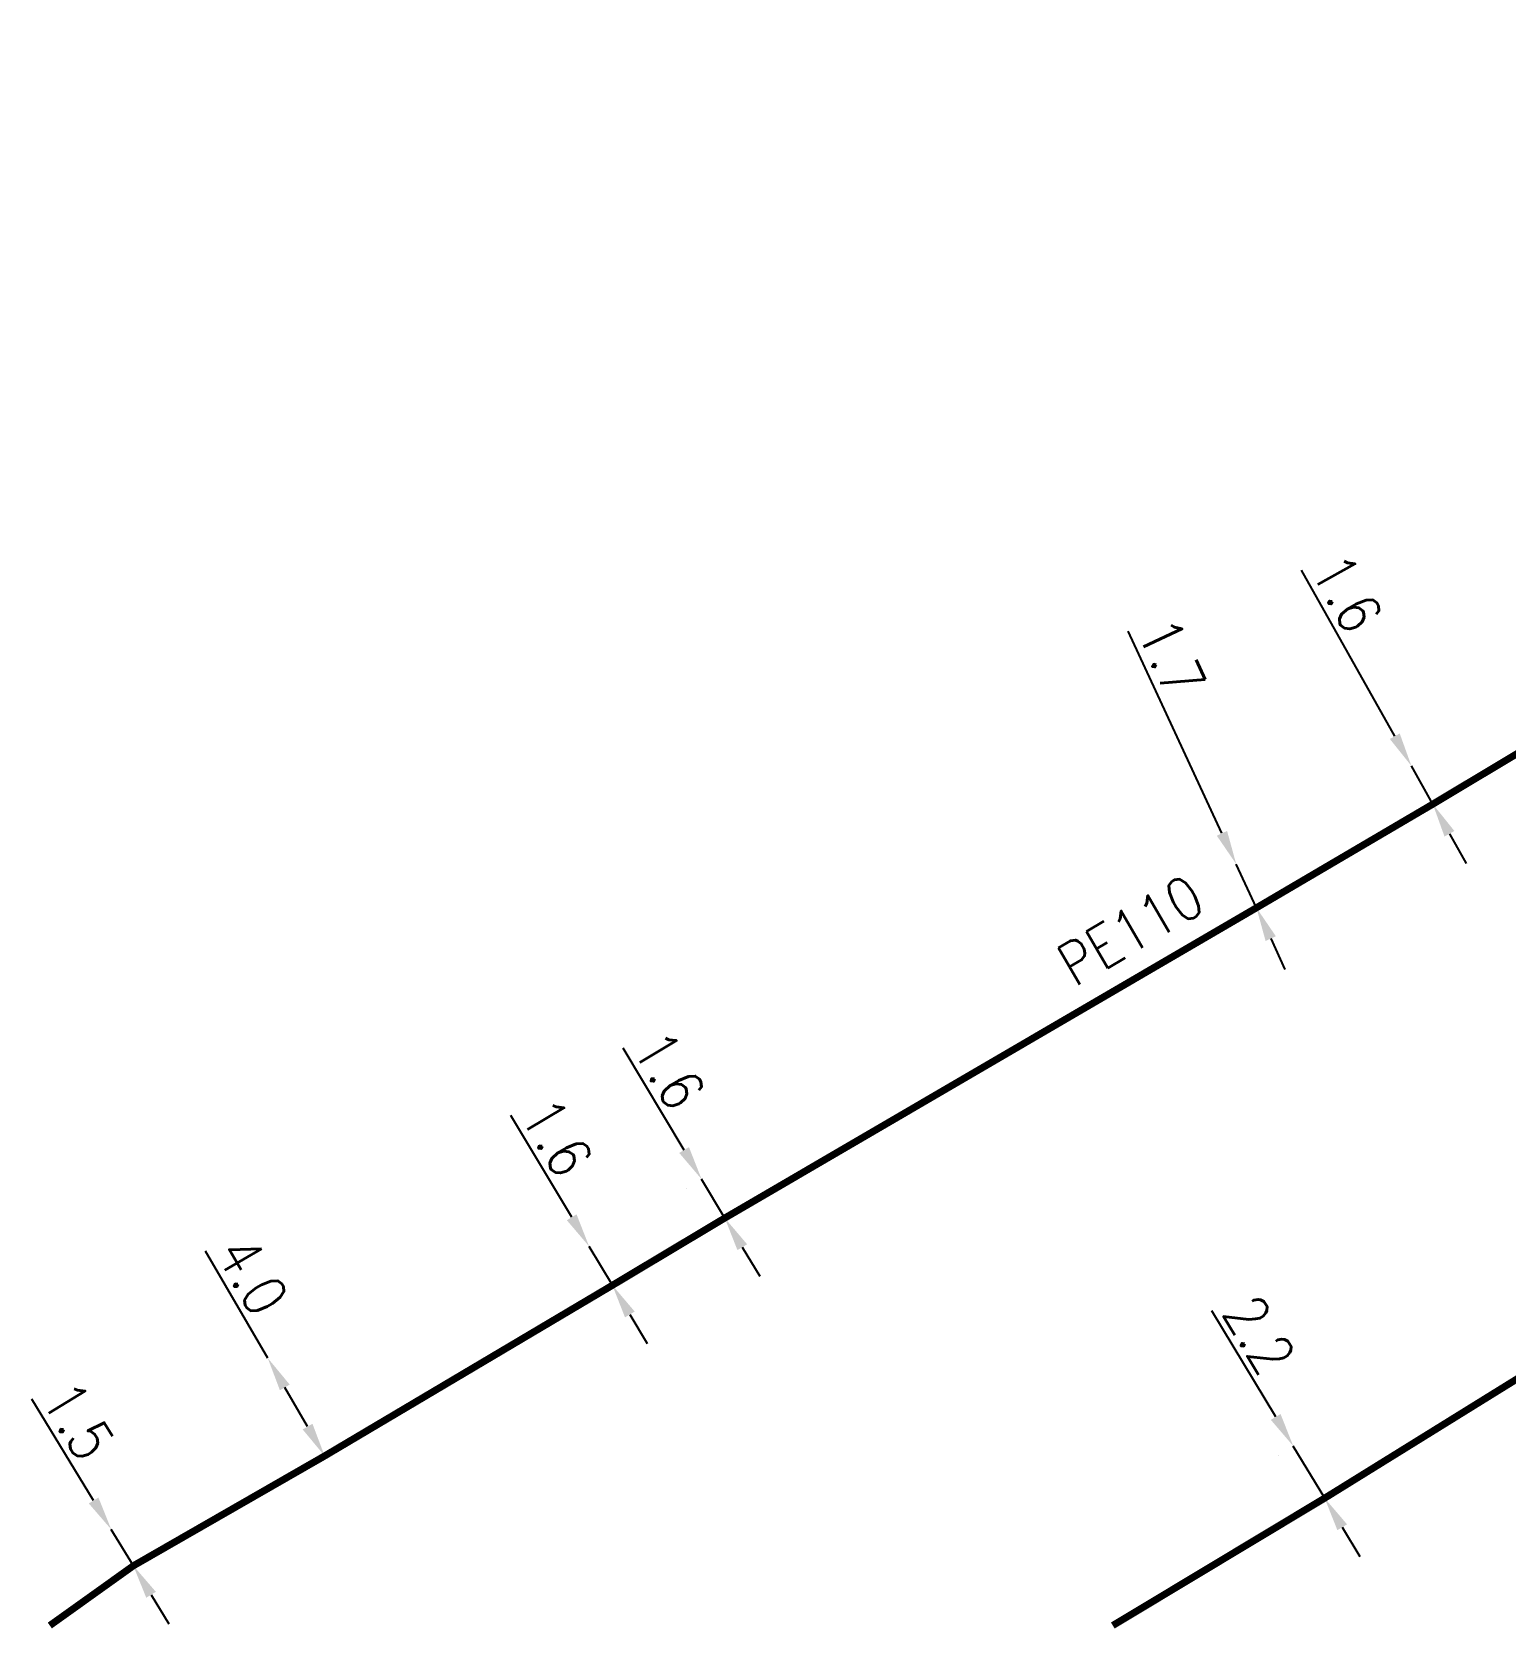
# Model space of a CAD drawing. Header units: millimetres. Extents: x 149996 to 151004, y 126998 to 128018.
# Drawn here: x 150663.2 to 150715.3, y 126999.9 to 127056.3 of the extents above; entities that cross this region are included whole.
import ezdxf

# ---------------------------------------------------------------- set-up
doc = ezdxf.new("R2010")
doc.units = ezdxf.units.MM
doc.header["$PDMODE"] = 34
doc.linetypes.add('L_100_PE', pattern=[14, 10, -1.5, 1, -1.5])
doc.layers.get('DEFPOINTS').update_dxf_attribs({"linetype": 'CONTINUOUS'})
doc.layers.add('L_140', color=3, linetype='CONTINUOUS')
doc.styles.get("Standard").update_dxf_attribs({"font": 'romans.shx', "width": 0.85})
doc.dimstyles.get("Standard").update_dxf_attribs({"dimtxt": 1.5, "dimasz": 1.2, "dimexe": 0.625, "dimexo": 0.625, "dimgap": 0.25, "dimtad": 1, "dimdec": 1, "dimzin": 0, "dimdsep": 46, "dimtxsty": 'Standard', "dimcen": -0.5, "dimadec": 0, "dimazin": 0, "dimtfac": 1, "dimtdec": 1, "dimtmove": 0, "dimatfit": 3, "dimfxl": 0, "dimtolj": 1, "dimtzin": 0, "dimarcsym": 0})

# ---------------------------------------------------------------- blocks, each defined once
blk = doc.blocks.new('*D1029')
at = {"layer": 'DEFPOINTS', "color": 0, "linetype": 'Continuous', "transparency": 16777216}
for p in [(150707.782, 127006.341), (150707.782, 127006.341), (150708.892, 127004.5)]:
    blk.add_point(p, dxfattribs=at)
at = {"layer": 'L_140', "color": 0, "linetype": 'Continuous', "lineweight": -2, "transparency": 16777216}
for p, q in [((150707.163, 127007.369), (150704.906, 127011.113)), ((150707.247, 127006.019), (150707.247, 127006.019)), ((150708.892, 127004.5), (150707.782, 127006.341)), ((150708.357, 127004.177), (150708.357, 127004.177)), ((150709.512, 127003.472), (150710.131, 127002.444))]:
    blk.add_line(p, q, dxfattribs=at)
at = {"layer": 'L_140', "color": 0, "linetype": 'Continuous', "transparency": 16777216}
for points in [[(150707.334, 127007.472), (150706.991, 127007.266), (150707.782, 127006.341)], [(150709.683, 127003.575), (150709.34, 127003.369), (150708.892, 127004.5)]]:
    blk.add_solid(points, dxfattribs=at)
at = {"layer": 'L_140', "color": 0, "linetype": 'Continuous', "transparency": 16777216, "insert": (150706.581, 127010.271), "char_height": 1.5, "attachment_point": 5, "rotation": 301.0814}
blk.add_mtext('\\A1;2.2', dxfattribs=at)
blk = doc.blocks.new('*D1037')
at = {"layer": 'DEFPOINTS', "color": 0, "linetype": 'Continuous', "transparency": 16777216}
for p in [(150711.955, 127030.374), (150711.955, 127030.374), (150712.713, 127029.022)]:
    blk.add_point(p, dxfattribs=at)
at = {"layer": 'L_140', "color": 0, "linetype": 'Continuous', "lineweight": -2, "transparency": 16777216}
for p, q in [((150711.369, 127031.421), (150708.079, 127037.292)), ((150712.713, 127029.022), (150711.955, 127030.374)), ((150713.299, 127027.975), (150713.886, 127026.928))]:
    blk.add_line(p, q, dxfattribs=at)
at = {"layer": 'L_140', "color": 0, "linetype": 'Continuous', "transparency": 16777216}
for points in [[(150711.543, 127031.519), (150711.194, 127031.323), (150711.955, 127030.374)], [(150713.474, 127028.073), (150713.125, 127027.877), (150712.713, 127029.022)]]:
    blk.add_solid(points, dxfattribs=at)
at = {"layer": 'L_140', "color": 0, "linetype": 'Continuous', "transparency": 16777216, "insert": (150709.682, 127036.477), "char_height": 1.5, "attachment_point": 5, "rotation": 299.2607}
blk.add_mtext('\\A1;1.6', dxfattribs=at)
blk = doc.blocks.new('*D1038')
at = {"layer": 'DEFPOINTS', "color": 0, "linetype": 'Continuous', "transparency": 16777216}
for p in [(150705.768, 127026.901), (150705.768, 127026.901), (150706.482, 127025.359)]:
    blk.add_point(p, dxfattribs=at)
at = {"layer": 'L_140', "color": 0, "linetype": 'Continuous', "lineweight": -2, "transparency": 16777216}
for p, q in [((150705.264, 127027.99), (150701.955, 127035.138)), ((150706.482, 127025.359), (150705.768, 127026.901)), ((150706.986, 127024.27), (150707.49, 127023.181))]:
    blk.add_line(p, q, dxfattribs=at)
at = {"layer": 'L_140', "color": 0, "linetype": 'Continuous', "transparency": 16777216}
for points in [[(150705.445, 127028.074), (150705.082, 127027.906), (150705.768, 127026.901)], [(150707.168, 127024.354), (150706.805, 127024.186), (150706.482, 127025.359)]]:
    blk.add_solid(points, dxfattribs=at)
at = {"layer": 'L_140', "color": 0, "linetype": 'Continuous', "transparency": 16777216, "insert": (150703.49, 127034.202), "char_height": 1.5, "attachment_point": 5, "rotation": 294.842}
blk.add_mtext('\\A1;1.7', dxfattribs=at)
blk = doc.blocks.new('*D1039')
at = {"layer": 'DEFPOINTS', "color": 0, "linetype": 'Continuous', "transparency": 16777216}
for p in [(150686.881, 127015.77), (150686.881, 127015.77), (150687.702, 127014.397)]:
    blk.add_point(p, dxfattribs=at)
at = {"layer": 'L_140', "color": 0, "linetype": 'Continuous', "lineweight": -2, "transparency": 16777216}
for p, q in [((150686.264, 127016.8), (150684.113, 127020.394)), ((150687.702, 127014.397), (150686.881, 127015.77)), ((150686.344, 127015.449), (150686.344, 127015.449)), ((150687.166, 127014.076), (150687.166, 127014.076)), ((150688.319, 127013.368), (150688.935, 127012.338))]:
    blk.add_line(p, q, dxfattribs=at)
at = {"layer": 'L_140', "color": 0, "linetype": 'Continuous', "transparency": 16777216}
for points in [[(150686.436, 127016.903), (150686.093, 127016.697), (150686.881, 127015.77)], [(150688.49, 127013.47), (150688.147, 127013.265), (150687.702, 127014.397)]]:
    blk.add_solid(points, dxfattribs=at)
at = {"layer": 'L_140', "color": 0, "linetype": 'Continuous', "transparency": 16777216, "insert": (150685.739, 127019.626), "char_height": 1.5, "attachment_point": 5, "rotation": 300.9015}
blk.add_mtext('\\A1;1.6', dxfattribs=at)
blk = doc.blocks.new('*D1040')
at = {"layer": 'DEFPOINTS', "color": 0, "linetype": 'Continuous', "transparency": 16777216}
for p in [(150682.91, 127013.393), (150682.91, 127013.393), (150683.731, 127012.021)]:
    blk.add_point(p, dxfattribs=at)
at = {"layer": 'L_140', "color": 0, "linetype": 'Continuous', "lineweight": -2, "transparency": 16777216}
for p, q in [((150682.293, 127014.423), (150680.142, 127018.018)), ((150683.731, 127012.021), (150682.91, 127013.393)), ((150684.348, 127010.991), (150684.964, 127009.961))]:
    blk.add_line(p, q, dxfattribs=at)
at = {"layer": 'L_140', "color": 0, "linetype": 'Continuous', "transparency": 16777216}
for points in [[(150682.465, 127014.526), (150682.122, 127014.32), (150682.91, 127013.393)], [(150684.519, 127011.094), (150684.176, 127010.888), (150683.731, 127012.021)]]:
    blk.add_solid(points, dxfattribs=at)
at = {"layer": 'L_140', "color": 0, "linetype": 'Continuous', "transparency": 16777216, "insert": (150681.767, 127017.249), "char_height": 1.5, "attachment_point": 5, "rotation": 300.9015}
blk.add_mtext('\\A1;1.6', dxfattribs=at)
blk = doc.blocks.new('*D1041')
at = {"layer": 'DEFPOINTS', "color": 0, "linetype": 'Continuous', "transparency": 16777216}
for p in [(150671.556, 127009.45), (150671.556, 127009.45), (150673.566, 127005.991)]:
    blk.add_point(p, dxfattribs=at)
at = {"layer": 'L_140', "color": 0, "linetype": 'Continuous', "lineweight": -2, "transparency": 16777216}
for p, q in [((150671.556, 127009.45), (150669.36, 127013.23)), ((150672.963, 127007.029), (150672.159, 127008.412))]:
    blk.add_line(p, q, dxfattribs=at)
at = {"layer": 'L_140', "color": 0, "linetype": 'Continuous', "transparency": 16777216}
for points in [[(150672.332, 127008.513), (150671.986, 127008.312), (150671.556, 127009.45)], [(150673.136, 127007.129), (150672.79, 127006.928), (150673.566, 127005.991)]]:
    blk.add_solid(points, dxfattribs=at)
at = {"layer": 'L_140', "color": 0, "linetype": 'Continuous', "transparency": 16777216, "insert": (150671.022, 127012.361), "char_height": 1.5, "attachment_point": 5, "rotation": 300.1583}
blk.add_mtext('\\A1;4.0', dxfattribs=at)
blk = doc.blocks.new('*D1042')
at = {"layer": 'DEFPOINTS', "color": 0, "linetype": 'Continuous', "transparency": 16777216}
for p in [(150666.03, 127003.392), (150666.03, 127003.392), (150666.81, 127002.111)]:
    blk.add_point(p, dxfattribs=at)
at = {"layer": 'L_140', "color": 0, "linetype": 'Continuous', "lineweight": -2, "transparency": 16777216}
for p, q in [((150665.406, 127004.417), (150663.227, 127007.995)), ((150666.81, 127002.111), (150666.03, 127003.392)), ((150667.434, 127001.086), (150668.058, 127000.061))]:
    blk.add_line(p, q, dxfattribs=at)
at = {"layer": 'L_140', "color": 0, "linetype": 'Continuous', "transparency": 16777216}
for points in [[(150665.576, 127004.521), (150665.235, 127004.313), (150666.03, 127003.392)], [(150667.605, 127001.19), (150667.263, 127000.982), (150666.81, 127002.111)]]:
    blk.add_solid(points, dxfattribs=at)
at = {"layer": 'L_140', "color": 0, "linetype": 'Continuous', "transparency": 16777216, "insert": (150664.858, 127007.239), "char_height": 1.5, "attachment_point": 5, "rotation": 301.3376}
blk.add_mtext('\\A1;1.5', dxfattribs=at)

msp = doc.modelspace()

# ---------------------------------------------------------------- linework, layer by layer
at = {"layer": 'L_140', "linetype": 'L_100_PE', "flags": 128}
msp.add_lwpolyline([(150663.858, 127000, 0.25, 0.25, 0), (150666.81, 127002.111, 0.25, 0.25, 0), (150673.566, 127005.991, 0.25, 0.25, 0), (150683.731, 127012.021, 0.25, 0.25, 0), (150687.702, 127014.397, 0.25, 0.25, 0), (150706.482, 127025.359, 0.25, 0.25, 0), (150712.713, 127029.022, 0.25, 0.25, 0), (150720.364, 127033.606, 0.25, 0.25, 0), (150728.338, 127037.824, 0.25, 0.25, 0), (150735.541, 127042.275, 0.25, 0.25, 0), (150736.416, 127042.741, 0.25, 0.25, 0), (150747.721, 127048.762, 0.25, 0.25, 0), (150752.444, 127051.912, 0.25, 0.25, 0), (150753.775, 127052.799, 0.25, 0.25, 0), (150754.602, 127056.085, 0.25, 0.25, 0), (150754.947, 127056.18, 0, 0, 0)], format="xyseb", dxfattribs=at)
at = {"layer": 'L_140', "linetype": 'L_100_PE', "const_width": 0.25, "flags": 128}
msp.add_lwpolyline([(150758.17, 127042.264), (150757.927, 127042.206), (150756.903, 127040.748), (150754.266, 127036.514), (150750.662, 127031.254), (150746.347, 127028.474), (150741.253, 127024.813), (150731.898, 127019.067), (150720.502, 127011.699), (150708.892, 127004.5), (150701.407, 127000)], dxfattribs=at)

# ---------------------------------------------------------------- texts
at = {"layer": 'L_140', "linetype": 'Continuous', "width": 0.85}
msp.add_text('PE110', height=1.5, rotation=30.2714, dxfattribs=at).set_placement((150700.053, 127022.542))

# ---------------------------------------------------------------- dimensions: what is measured, and where the dimension line sits
at = {"layer": 'L_140', "linetype": 'Continuous'}
for base, p1, p2, angle, picture, middle in [((150711.955, 127030.374), (150712.713, 127029.022), (150711.955, 127030.374), 299.2607, '*D1037', (150708.81, 127035.988)), ((150705.768, 127026.901), (150706.482, 127025.359), (150705.768, 127026.901), 294.842, '*D1038', (150702.583, 127033.782)), ((150686.881, 127015.77), (150687.702, 127014.397), (150686.881, 127015.77), 300.9015, '*D1039', (150684.88, 127019.112)), ((150682.91, 127013.393), (150683.731, 127012.021), (150682.91, 127013.393), 300.9015, '*D1040', (150680.909, 127016.735)), ((150671.556, 127009.45), (150673.566, 127005.991), (150671.556, 127009.45), 300.1583, '*D1041', (150670.157, 127011.859)), ((150707.7821, 127006.3413), (150708.8921, 127004.4999), (150707.7821, 127006.3413), 301.0814, '*D1029', (150705.7245, 127009.7548)), ((150666.03, 127003.392), (150666.81, 127002.111), (150666.03, 127003.392), 301.3376, '*D1042', (150664.004, 127006.719))]:
    dim = msp.add_linear_dim(base=base, p1=p1, p2=p2, angle=angle, dimstyle='Standard', dxfattribs=at)
    dim.commit()
    dim.dimension.update_dxf_attribs({"geometry": picture, "text_midpoint": middle, "dimtype": 160})

doc.saveas('drawing.dxf')
